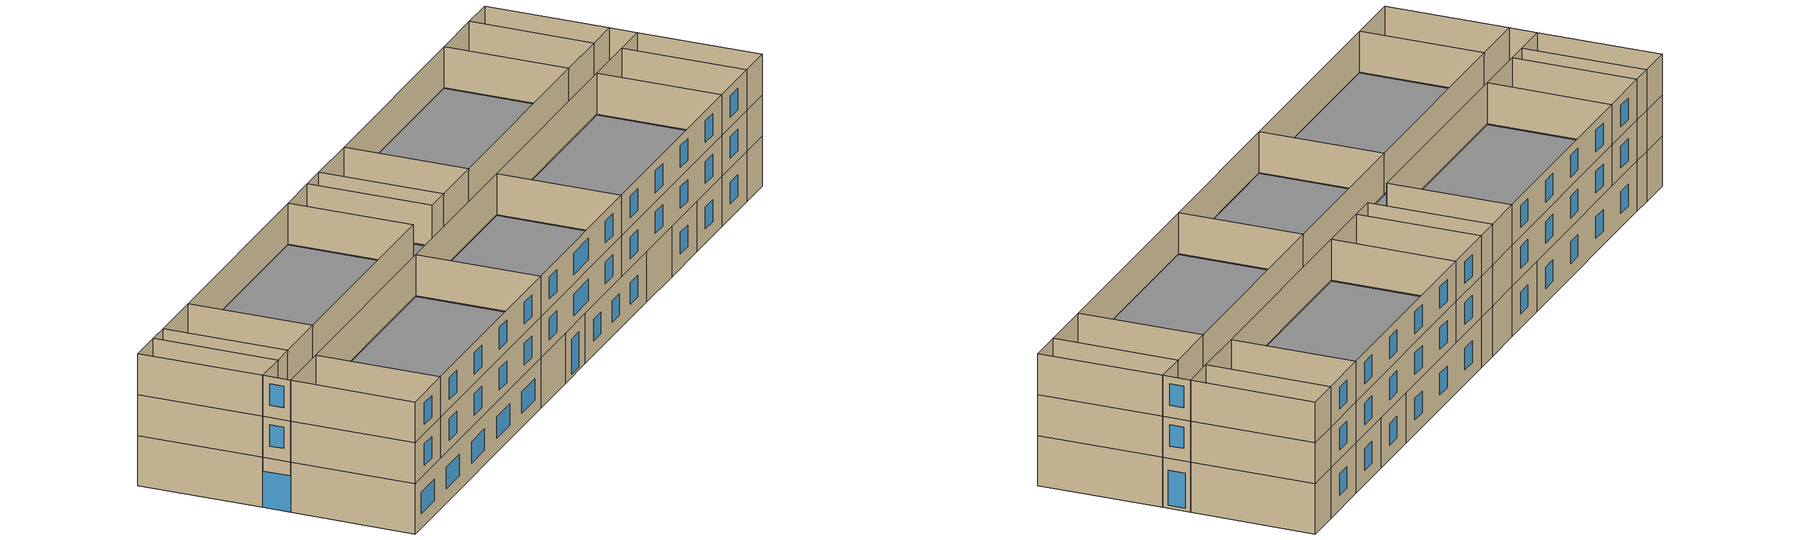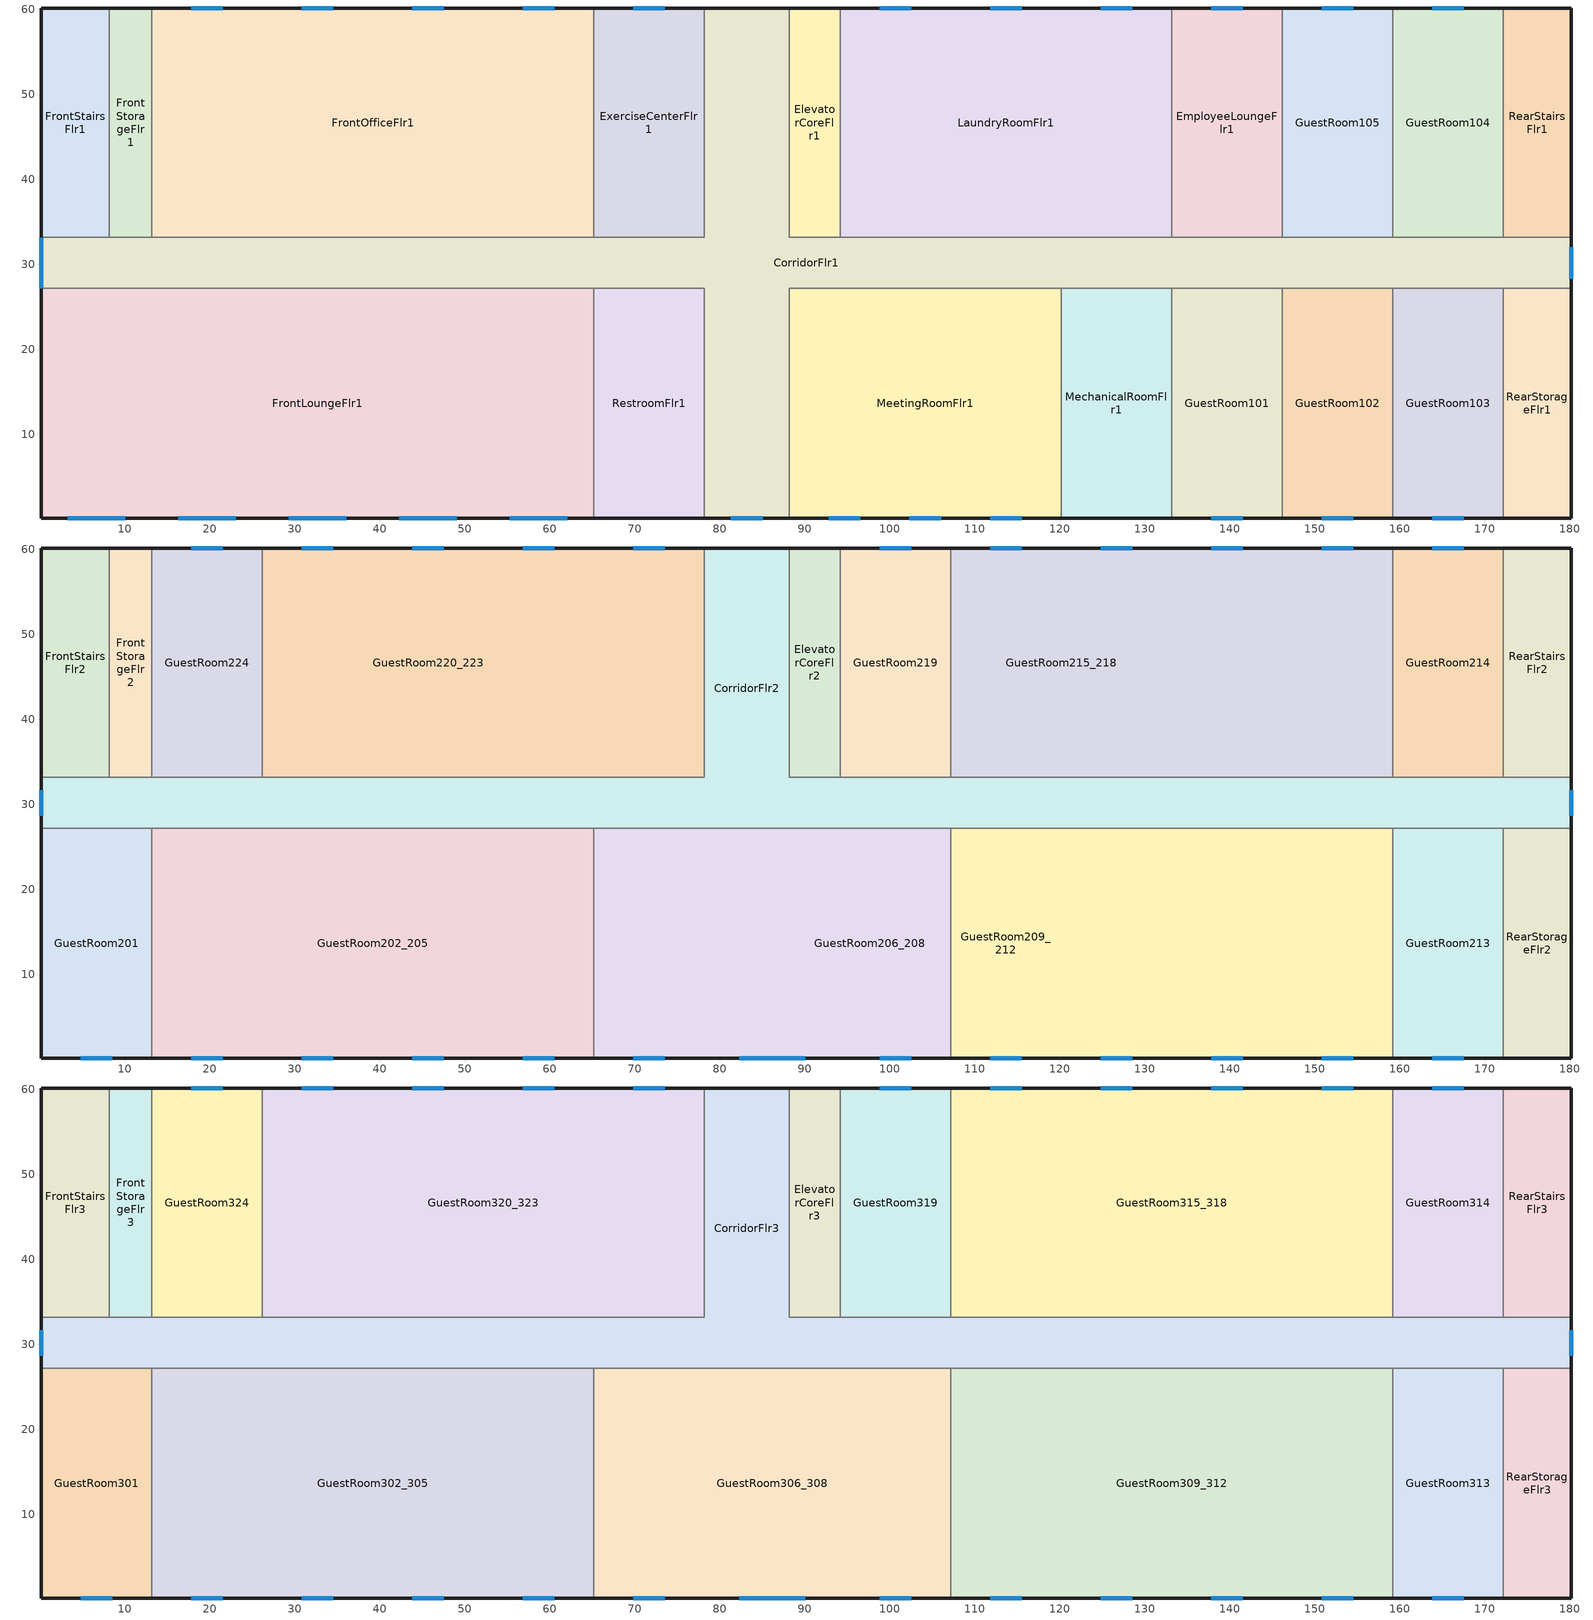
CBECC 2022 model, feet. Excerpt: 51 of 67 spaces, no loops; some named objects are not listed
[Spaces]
CorridorFlr1
 floor outside (Base_CZ12-NonresOtherFloorU071): 88.16,60.16 88.16,33.16 180.16,33.16 180.16,27.16 88.16,27.16 88.16,0.16 78.16,0.16 78.16,27.16 0.16,27.16 0.16,33.16 78.16,33.16 78.16,60.16 z0
 wall outside (Base_CZ12-NonresMetalFrameWallU055): 88.16,60.16 78.16,60.16 / 0.16,33.16 0.16,27.16 / 78.16,0.16 88.16,0.16 / 180.16,27.16 180.16,33.16 z0:11
 wall to RearStairsFlr1 (NACM_Interior Wall): 180.16,33.16 172.16,33.16 z0:11
 wall to ExerciseCenterFlr1 (NACM_Interior Wall): 78.16,60.16 78.16,33.16 65.16,33.16 z0:11
 wall to FrontOfficeFlr1 (NACM_Interior Wall): 65.16,33.16 13.16,33.16 z0:11
 wall to FrontStorageFlr1 (NACM_Interior Wall): 13.16,33.16 8.16,33.16 z0:11
 wall to FrontStairsFlr1 (NACM_Interior Wall): 8.16,33.16 0.16,33.16 z0:11
 wall to FrontLoungeFlr1 (NACM_Interior Wall): 0.16,27.16 65.16,27.16 z0:11
 wall to RestroomFlr1 (NACM_Interior Wall): 65.16,27.16 78.16,27.16 78.16,0.16 z0:11
 wall to MeetingRoomFlr1 (NACM_Interior Wall): 88.16,0.16 88.16,27.16 120.16,27.16 z0:11
 wall to MechanicalRoomFlr1 (NACM_Interior Wall): 120.16,27.16 133.16,27.16 z0:11
 wall to GuestRoom101 (NACM_Interior Wall): 133.16,27.16 146.16,27.16 z0:11
 wall to GuestRoom102 (NACM_Interior Wall): 146.16,27.16 159.16,27.16 z0:11
 wall to GuestRoom103 (NACM_Interior Wall): 159.16,27.16 172.16,27.16 z0:11
 wall to RearStorageFlr1 (NACM_Interior Wall): 172.16,27.16 180.16,27.16 z0:11
 wall to GuestRoom104 (NACM_Interior Wall): 172.16,33.16 159.16,33.16 z0:11
 wall to GuestRoom105 (NACM_Interior Wall): 159.16,33.16 146.16,33.16 z0:11
 wall to EmployeeLoungeFlr1 (NACM_Interior Wall): 146.16,33.16 133.16,33.16 z0:11
 wall to LaundryRoomFlr1 (NACM_Interior Wall): 133.16,33.16 94.16,33.16 z0:11
 wall to ElevatorCoreFlr1 (NACM_Interior Wall): 94.16,33.16 88.16,33.16 88.16,60.16 z0:11
 window (Base_AllCZ_FixedWinU34_NRes): 0.16,33.16 0.16,27.17 z0.01:7.99; 81.29,0.16 85.03,0.16 / 180.16,28.29 180.16,32.03 z0.63:8.37
RearStairsFlr1
 floor outside (Base_CZ12-NonresOtherFloorU071): 180.16,60.16 180.16,33.16 172.16,33.16 172.16,60.16 z0
 wall outside (Base_CZ12-NonresMetalFrameWallU055): 180.16,33.16 180.16,60.16 172.16,60.16 z0:11
 wall to GuestRoom104 (NACM_Interior Wall): 172.16,60.16 172.16,33.16 z0:11
ExerciseCenterFlr1
 floor outside (Base_CZ12-NonresOtherFloorU071): 78.16,60.16 78.16,33.16 65.16,33.16 65.16,60.16 z0
 wall outside (Base_CZ12-NonresMetalFrameWallU055): 78.16,60.16 65.16,60.16 z0:11
 wall to FrontOfficeFlr1 (NACM_Interior Wall): 65.16,60.16 65.16,33.16 z0:11
 window (Base_AllCZ_FixedWinU34_NRes): 73.53,60.16 69.79,60.16 z3.13:7.87
FrontOfficeFlr1
 floor outside (Base_CZ12-NonresOtherFloorU071): 65.16,60.16 65.16,33.16 13.16,33.16 13.16,60.16 z0
 wall outside (Base_CZ12-NonresMetalFrameWallU055): 65.16,60.16 13.16,60.16 z0:11
 wall to FrontStorageFlr1 (NACM_Interior Wall): 13.16,60.16 13.16,33.16 z0:11
 window (Base_AllCZ_FixedWinU34_NRes): 60.53,60.16 56.79,60.16 / 47.53,60.16 43.79,60.16 / 34.53,60.16 30.79,60.16 / 21.53,60.16 17.79,60.16 z3.13:7.87
FrontStorageFlr1
 floor outside (Base_CZ12-NonresOtherFloorU071): 13.16,60.16 13.16,33.16 8.16,33.16 8.16,60.16 z0
 wall outside (Base_CZ12-NonresMetalFrameWallU055): 13.16,60.16 8.16,60.16 z0:11
 wall to FrontStairsFlr1 (NACM_Interior Wall): 8.16,60.16 8.16,33.16 z0:11
FrontStairsFlr1
 floor outside (Base_CZ12-NonresOtherFloorU071): 8.16,60.16 8.16,33.16 0.16,33.16 0.16,60.16 z0
 wall outside (Base_CZ12-NonresMetalFrameWallU055): 8.16,60.16 0.16,60.16 0.16,33.16 z0:11
FrontLoungeFlr1
 floor outside (Base_CZ12-NonresOtherFloorU071): 65.16,27.16 65.16,0.16 0.16,0.16 0.16,27.16 z0
 wall outside (Base_CZ12-NonresMetalFrameWallU055): 0.16,27.16 0.16,0.16 65.16,0.16 z0:11
 wall to RestroomFlr1 (NACM_Interior Wall): 65.16,0.16 65.16,27.16 z0:11
 window (Base_AllCZ_FixedWinU34_NRes): 3.29,0.16 10.03,0.16 / 16.29,0.16 23.03,0.16 / 29.29,0.16 36.03,0.16 / 42.29,0.16 49.03,0.16 / 55.29,0.16 62.03,0.16 z3.13:7.87
RestroomFlr1
 floor outside (Base_CZ12-NonresOtherFloorU071): 78.16,27.16 78.16,0.16 65.16,0.16 65.16,27.16 z0
 wall outside (Base_CZ12-NonresMetalFrameWallU055): 65.16,0.16 78.16,0.16 z0:11
MeetingRoomFlr1
 floor outside (Base_CZ12-NonresOtherFloorU071): 120.16,27.16 120.16,0.16 88.16,0.16 88.16,27.16 z0
 wall outside (Base_CZ12-NonresMetalFrameWallU055): 88.16,0.16 120.16,0.16 z0:11
 wall to MechanicalRoomFlr1 (NACM_Interior Wall): 120.16,0.16 120.16,27.16 z0:11
 window (Base_AllCZ_FixedWinU34_NRes): 92.79,0.16 96.53,0.16 / 111.79,0.16 115.53,0.16 / 102.29,0.16 106.03,0.16 z3.13:7.87
MechanicalRoomFlr1
 floor outside (Base_CZ12-NonresOtherFloorU071): 133.16,27.16 133.16,0.16 120.16,0.16 120.16,27.16 z0
 wall outside (Base_CZ12-NonresMetalFrameWallU055): 120.16,0.16 133.16,0.16 z0:11
 wall to GuestRoom101 (NACM_Interior Wall): 133.16,0.16 133.16,27.16 z0:11
GuestRoom101
 floor outside (Base_CZ12-ResOtherFloorU039): 146.16,27.16 146.16,0.16 133.16,0.16 133.16,27.16 z0
 wall outside (Base_CZ12-ResMetalFrameWallU069): 133.16,0.16 146.16,0.16 z0:11
 wall to GuestRoom102 (NACM_Interior Wall): 146.16,0.16 146.16,27.16 z0:11
 window (Base_AllCZ_FixedWinU36_Res): 137.79,0.16 141.53,0.16 z3.13:7.87
GuestRoom102
 floor outside (Base_CZ12-ResOtherFloorU039): 159.16,27.16 159.16,0.16 146.16,0.16 146.16,27.16 z0
 wall outside (Base_CZ12-ResMetalFrameWallU069): 146.16,0.16 159.16,0.16 z0:11
 wall to GuestRoom103 (NACM_Interior Wall): 159.16,0.16 159.16,27.16 z0:11
 window (Base_AllCZ_FixedWinU36_Res): 150.79,0.16 154.53,0.16 z3.13:7.87
GuestRoom103
 floor outside (Base_CZ12-ResOtherFloorU039): 172.16,27.16 172.16,0.16 159.16,0.16 159.16,27.16 z0
 wall outside (Base_CZ12-ResMetalFrameWallU069): 159.16,0.16 172.16,0.16 z0:11
 wall to RearStorageFlr1 (NACM_Interior Wall): 172.16,0.16 172.16,27.16 z0:11
 window (Base_AllCZ_FixedWinU36_Res): 163.79,0.16 167.53,0.16 z3.13:7.87
RearStorageFlr1
 floor outside (Base_CZ12-NonresOtherFloorU071): 180.16,27.16 180.16,0.16 172.16,0.16 172.16,27.16 z0
 wall outside (Base_CZ12-NonresMetalFrameWallU055): 172.16,0.16 180.16,0.16 180.16,27.16 z0:11
GuestRoom104
 floor outside (Base_CZ12-ResOtherFloorU039): 172.16,60.16 172.16,33.16 159.16,33.16 159.16,60.16 z0
 wall outside (Base_CZ12-ResMetalFrameWallU069): 172.16,60.16 159.16,60.16 z0:11
 wall to GuestRoom105 (NACM_Interior Wall): 159.16,60.16 159.16,33.16 z0:11
 window (Base_AllCZ_FixedWinU36_Res): 167.53,60.16 163.79,60.16 z3.13:7.87
GuestRoom105
 floor outside (Base_CZ12-ResOtherFloorU039): 159.16,60.16 159.16,33.16 146.16,33.16 146.16,60.16 z0
 wall outside (Base_CZ12-ResMetalFrameWallU069): 159.16,60.16 146.16,60.16 z0:11
 wall to EmployeeLoungeFlr1 (NACM_Interior Wall): 146.16,60.16 146.16,33.16 z0:11
 window (Base_AllCZ_FixedWinU36_Res): 154.53,60.16 150.79,60.16 z3.13:7.87
EmployeeLoungeFlr1
 floor outside (Base_CZ12-NonresOtherFloorU071): 146.16,60.16 146.16,33.16 133.16,33.16 133.16,60.16 z0
 wall outside (Base_CZ12-NonresMetalFrameWallU055): 146.16,60.16 133.16,60.16 z0:11
 wall to LaundryRoomFlr1 (NACM_Interior Wall): 133.16,60.16 133.16,33.16 z0:11
 window (Base_AllCZ_FixedWinU34_NRes): 141.53,60.16 137.79,60.16 z3.13:7.87
LaundryRoomFlr1
 floor outside (Base_CZ12-NonresOtherFloorU071): 133.16,60.16 133.16,33.16 94.16,33.16 94.16,60.16 z0
 wall outside (Base_CZ12-NonresMetalFrameWallU055): 133.16,60.16 94.16,60.16 z0:11
 wall to ElevatorCoreFlr1 (NACM_Interior Wall): 94.16,60.16 94.16,33.16 z0:11
 window (Base_AllCZ_FixedWinU34_NRes): 128.53,60.16 124.79,60.16 / 115.53,60.16 111.79,60.16 / 102.53,60.16 98.79,60.16 z3.13:7.87
ElevatorCoreFlr1
 floor outside (Base_CZ12-NonresOtherFloorU071): 94.16,60.16 94.16,33.16 88.16,33.16 88.16,60.16 z0
 wall outside (Base_CZ12-NonresMetalFrameWallU055): 94.16,60.16 88.16,60.16 z0:11
CorridorFlr2
 floor to CorridorFlr1 (NACM_Interior Floor): 88.16,60.16 88.16,33.16 180.16,33.16 180.16,27.16 0.16,27.16 0.16,33.16 78.16,33.16 78.16,60.16 z11
 wall outside (Base_CZ12-NonresMetalFrameWallU055): 0.16,33.16 0.16,27.16 / 180.16,27.16 180.16,33.16 / 88.16,60.16 78.16,60.16 z11:20
 wall to RearStairsFlr2 (NACM_Interior Wall): 180.16,33.16 172.16,33.16 z11:20
 wall to GuestRoom220_223 (NACM_Interior Wall): 78.16,60.16 78.16,33.16 26.16,33.16 z11:20
 wall to GuestRoom224 (NACM_Interior Wall): 26.16,33.16 13.16,33.16 z11:20
 wall to FrontStorageFlr2 (NACM_Interior Wall): 13.16,33.16 8.16,33.16 z11:20
 wall to FrontStairsFlr2 (NACM_Interior Wall): 8.16,33.16 0.16,33.16 z11:20
 wall to GuestRoom201 (NACM_Interior Wall): 0.16,27.16 13.16,27.16 z11:20
 wall to GuestRoom202_205 (NACM_Interior Wall): 13.16,27.16 65.16,27.16 z11:20
 wall to GuestRoom206_208 (NACM_Interior Wall): 65.16,27.16 107.16,27.16 z11:20
 wall to GuestRoom209_212 (NACM_Interior Wall): 107.16,27.16 159.16,27.16 z11:20
 wall to GuestRoom213 (NACM_Interior Wall): 159.16,27.16 172.16,27.16 z11:20
 wall to RearStorageFlr2 (NACM_Interior Wall): 172.16,27.16 180.16,27.16 z11:20
 wall to GuestRoom214 (NACM_Interior Wall): 172.16,33.16 159.16,33.16 z11:20
 wall to GuestRoom215_218 (NACM_Interior Wall): 159.16,33.16 107.16,33.16 z11:20
 wall to GuestRoom219 (NACM_Interior Wall): 107.16,33.16 94.16,33.16 z11:20
 wall to ElevatorCoreFlr2 (NACM_Interior Wall): 94.16,33.16 88.16,33.16 88.16,60.16 z11:20
 window (Base_AllCZ_FixedWinU34_NRes): 0.16,31.68 0.16,28.65 / 180.16,28.65 180.16,31.68 z13.76:18.41
RearStairsFlr2
 floor to RearStairsFlr1 (NACM_Interior Floor): 180.16,60.16 180.16,33.16 172.16,33.16 172.16,60.16 z11
 wall outside (Base_CZ12-NonresMetalFrameWallU055): 180.16,33.16 180.16,60.16 172.16,60.16 z11:20
 wall to GuestRoom214 (NACM_Interior Wall): 172.16,60.16 172.16,33.16 z11:20
GuestRoom220_223
 floor to ExerciseCenterFlr1 (NACM_Interior Floor): 78.16,60.16 78.16,33.16 65.16,33.16 65.16,60.16 z11
 floor to FrontOfficeFlr1 (NACM_Interior Floor): 65.16,60.16 65.16,33.16 26.16,33.16 26.16,60.16 z11
 wall outside (Base_CZ12-ResMetalFrameWallU069): 78.16,60.16 26.16,60.16 z11:20
 wall to GuestRoom224 (NACM_Interior Wall): 26.16,60.16 26.16,33.16 z11:20
 window (Base_AllCZ_FixedWinU36_Res): 73.53,60.16 69.79,60.16 / 60.53,60.16 56.79,60.16 / 47.53,60.16 43.79,60.16 / 34.53,60.16 30.79,60.16 z13.13:17.87
GuestRoom224
 floor to FrontOfficeFlr1 (NACM_Interior Floor): 26.16,60.16 26.16,33.16 13.16,33.16 13.16,60.16 z11
 wall outside (Base_CZ12-ResMetalFrameWallU069): 26.16,60.16 13.16,60.16 z11:20
 wall to FrontStorageFlr2 (NACM_Interior Wall): 13.16,60.16 13.16,33.16 z11:20
 window (Base_AllCZ_FixedWinU36_Res): 21.53,60.16 17.79,60.16 z13.13:17.87
FrontStorageFlr2
 floor to FrontStorageFlr1 (NACM_Interior Floor): 13.16,60.16 13.16,33.16 8.16,33.16 8.16,60.16 z11
 wall outside (Base_CZ12-NonresMetalFrameWallU055): 13.16,60.16 8.16,60.16 z11:20
 wall to FrontStairsFlr2 (NACM_Interior Wall): 8.16,60.16 8.16,33.16 z11:20
FrontStairsFlr2
 floor to FrontStairsFlr1 (NACM_Interior Floor): 8.16,60.16 8.16,33.16 0.16,33.16 0.16,60.16 z11
 wall outside (Base_CZ12-NonresMetalFrameWallU055): 8.16,60.16 0.16,60.16 0.16,33.16 z11:20
GuestRoom201
 floor to FrontLoungeFlr1 (NACM_Interior Floor): 13.16,27.16 13.16,0.16 0.16,0.16 0.16,27.16 z11
 wall outside (Base_CZ12-ResMetalFrameWallU069): 0.16,27.16 0.16,0.16 13.16,0.16 z11:20
 wall to GuestRoom202_205 (NACM_Interior Wall): 13.16,0.16 13.16,27.16 z11:20
 window (Base_AllCZ_FixedWinU36_Res): 4.79,0.16 8.53,0.16 z13.13:17.87
GuestRoom202_205
 floor to FrontLoungeFlr1 (NACM_Interior Floor): 65.16,27.16 65.16,0.16 13.16,0.16 13.16,27.16 z11
 wall outside (Base_CZ12-ResMetalFrameWallU069): 13.16,0.16 65.16,0.16 z11:20
 wall to GuestRoom206_208 (NACM_Interior Wall): 65.16,0.16 65.16,27.16 z11:20
 window (Base_AllCZ_FixedWinU36_Res): 17.79,0.16 21.53,0.16 / 30.79,0.16 34.53,0.16 / 43.79,0.16 47.53,0.16 / 56.79,0.16 60.53,0.16 z13.13:17.87
GuestRoom206_208
 floor to CorridorFlr1 (NACM_Interior Floor): 88.16,27.16 88.16,0.16 78.16,0.16 78.16,27.16 z11
 floor to RestroomFlr1 (NACM_Interior Floor): 78.16,27.16 78.16,0.16 65.16,0.16 65.16,27.16 z11
 floor to MeetingRoomFlr1 (NACM_Interior Floor): 107.16,27.16 107.16,0.16 88.16,0.16 88.16,27.16 z11
 wall outside (Base_CZ12-ResMetalFrameWallU069): 65.16,0.16 107.16,0.16 z11:20
 wall to GuestRoom209_212 (NACM_Interior Wall): 107.16,0.16 107.16,27.16 z11:20
 window (Base_AllCZ_FixedWinU36_Res): 69.79,0.16 73.53,0.16 / 82.29,0.16 90.03,0.16 / 98.79,0.16 102.53,0.16 z13.13:17.87
GuestRoom209_212
 floor to MeetingRoomFlr1 (NACM_Interior Floor): 120.16,27.16 120.16,0.16 107.16,0.16 107.16,27.16 z11
 floor to MechanicalRoomFlr1 (NACM_Interior Floor): 133.16,27.16 133.16,0.16 120.16,0.16 120.16,27.16 z11
 floor to GuestRoom101 (NACM_Interior Floor): 146.16,27.16 146.16,0.16 133.16,0.16 133.16,27.16 z11
 floor to GuestRoom102 (NACM_Interior Floor): 159.16,27.16 159.16,0.16 146.16,0.16 146.16,27.16 z11
 wall outside (Base_CZ12-ResMetalFrameWallU069): 107.16,0.16 159.16,0.16 z11:20
 wall to GuestRoom213 (NACM_Interior Wall): 159.16,0.16 159.16,27.16 z11:20
 window (Base_AllCZ_FixedWinU36_Res): 111.79,0.16 115.53,0.16 / 124.79,0.16 128.53,0.16 / 137.79,0.16 141.53,0.16 / 150.79,0.16 154.53,0.16 z13.13:17.87
GuestRoom213
 floor to GuestRoom103 (NACM_Interior Floor): 172.16,27.16 172.16,0.16 159.16,0.16 159.16,27.16 z11
 wall outside (Base_CZ12-ResMetalFrameWallU069): 159.16,0.16 172.16,0.16 z11:20
 wall to RearStorageFlr2 (NACM_Interior Wall): 172.16,0.16 172.16,27.16 z11:20
 window (Base_AllCZ_FixedWinU36_Res): 163.79,0.16 167.53,0.16 z13.13:17.87
RearStorageFlr2
 floor to RearStorageFlr1 (NACM_Interior Floor): 180.16,27.16 180.16,0.16 172.16,0.16 172.16,27.16 z11
 wall outside (Base_CZ12-NonresMetalFrameWallU055): 172.16,0.16 180.16,0.16 180.16,27.16 z11:20
GuestRoom214
 floor to GuestRoom104 (NACM_Interior Floor): 172.16,60.16 172.16,33.16 159.16,33.16 159.16,60.16 z11
 wall outside (Base_CZ12-ResMetalFrameWallU069): 172.16,60.16 159.16,60.16 z11:20
 wall to GuestRoom215_218 (NACM_Interior Wall): 159.16,60.16 159.16,33.16 z11:20
 window (Base_AllCZ_FixedWinU36_Res): 167.53,60.16 163.79,60.16 z13.13:17.87
GuestRoom215_218
 floor to GuestRoom105 (NACM_Interior Floor): 159.16,60.16 159.16,33.16 146.16,33.16 146.16,60.16 z11
 floor to EmployeeLoungeFlr1 (NACM_Interior Floor): 146.16,60.16 146.16,33.16 133.16,33.16 133.16,60.16 z11
 floor to LaundryRoomFlr1 (NACM_Interior Floor): 133.16,60.16 133.16,33.16 107.16,33.16 107.16,60.16 z11
 wall outside (Base_CZ12-ResMetalFrameWallU069): 159.16,60.16 107.16,60.16 z11:20
 wall to GuestRoom219 (NACM_Interior Wall): 107.16,60.16 107.16,33.16 z11:20
 window (Base_AllCZ_FixedWinU36_Res): 154.53,60.16 150.79,60.16 / 141.53,60.16 137.79,60.16 / 128.53,60.16 124.79,60.16 / 115.53,60.16 111.79,60.16 z13.13:17.87
GuestRoom219
 floor to LaundryRoomFlr1 (NACM_Interior Floor): 107.16,60.16 107.16,33.16 94.16,33.16 94.16,60.16 z11
 wall outside (Base_CZ12-ResMetalFrameWallU069): 107.16,60.16 94.16,60.16 z11:20
 wall to ElevatorCoreFlr2 (NACM_Interior Wall): 94.16,60.16 94.16,33.16 z11:20
 window (Base_AllCZ_FixedWinU36_Res): 102.53,60.16 98.79,60.16 z13.13:17.87
ElevatorCoreFlr2
 floor to ElevatorCoreFlr1 (NACM_Dropped Ceiling): 94.16,60.16 94.16,33.16 88.16,33.16 88.16,60.16 z11
 wall outside (Base_CZ12-NonresMetalFrameWallU055): 94.16,60.16 88.16,60.16 z11:20
CorridorFlr3
 floor to CorridorFlr2 (NACM_Interior Floor): 88.16,60.16 88.16,33.16 180.16,33.16 180.16,27.16 0.16,27.16 0.16,33.16 78.16,33.16 78.16,60.16 z20
 wall outside (Base_CZ12-NonresMetalFrameWallU055): 0.16,33.16 0.16,27.16 / 180.16,27.16 180.16,33.16 / 88.16,60.16 78.16,60.16 z20:29
 wall to RearStairsFlr3 (NACM_Interior Wall): 180.16,33.16 172.16,33.16 z20:29
 wall to GuestRoom320_323 (NACM_Interior Wall): 78.16,60.16 78.16,33.16 26.16,33.16 z20:29
 wall to GuestRoom324 (NACM_Interior Wall): 26.16,33.16 13.16,33.16 z20:29
 wall to FrontStorageFlr3 (NACM_Interior Wall): 13.16,33.16 8.16,33.16 z20:29
 wall to FrontStairsFlr3 (NACM_Interior Wall): 8.16,33.16 0.16,33.16 z20:29
 wall to GuestRoom301 (NACM_Interior Wall): 0.16,27.16 13.16,27.16 z20:29
 wall to GuestRoom302_305 (NACM_Interior Wall): 13.16,27.16 65.16,27.16 z20:29
 wall to GuestRoom306_308 (NACM_Interior Wall): 65.16,27.16 107.16,27.16 z20:29
 wall to GuestRoom309_312 (NACM_Interior Wall): 107.16,27.16 159.16,27.16 z20:29
 wall to GuestRoom313 (NACM_Interior Wall): 159.16,27.16 172.16,27.16 z20:29
 wall to RearStorageFlr3 (NACM_Interior Wall): 172.16,27.16 180.16,27.16 z20:29
 wall to GuestRoom314 (NACM_Interior Wall): 172.16,33.16 159.16,33.16 z20:29
 wall to GuestRoom315_318 (NACM_Interior Wall): 159.16,33.16 107.16,33.16 z20:29
 wall to GuestRoom319 (NACM_Interior Wall): 107.16,33.16 94.16,33.16 z20:29
 wall to ElevatorCoreFlr3 (NACM_Interior Wall): 94.16,33.16 88.16,33.16 88.16,60.16 z20:29
 window (Base_AllCZ_FixedWinU34_NRes): 0.16,31.68 0.16,28.65 / 180.16,28.65 180.16,31.68 z22.76:27.41
RearStairsFlr3
 floor to RearStairsFlr2 (NACM_Interior Floor): 180.16,60.16 180.16,33.16 172.16,33.16 172.16,60.16 z20
 wall outside (Base_CZ12-NonresMetalFrameWallU055): 180.16,33.16 180.16,60.16 172.16,60.16 z20:29
 wall to GuestRoom314 (NACM_Interior Wall): 172.16,60.16 172.16,33.16 z20:29
GuestRoom320_323
 floor to GuestRoom220_223 (NACM_Interior Floor): 78.16,60.16 78.16,33.16 26.16,33.16 26.16,60.16 z20
 wall outside (Base_CZ12-ResMetalFrameWallU069): 78.16,60.16 26.16,60.16 z20:29
 wall to GuestRoom324 (NACM_Interior Wall): 26.16,60.16 26.16,33.16 z20:29
 window (Base_AllCZ_FixedWinU36_Res): 73.53,60.16 69.79,60.16 / 60.53,60.16 56.79,60.16 / 47.53,60.16 43.79,60.16 / 34.53,60.16 30.79,60.16 z22.13:26.87
GuestRoom324
 floor to GuestRoom224 (NACM_Interior Floor): 26.16,60.16 26.16,33.16 13.16,33.16 13.16,60.16 z20
 wall outside (Base_CZ12-ResMetalFrameWallU069): 26.16,60.16 13.16,60.16 z20:29
 wall to FrontStorageFlr3 (NACM_Interior Wall): 13.16,60.16 13.16,33.16 z20:29
 window (Base_AllCZ_FixedWinU36_Res): 21.53,60.16 17.79,60.16 z22.13:26.87
FrontStorageFlr3
 floor to FrontStorageFlr2 (NACM_Interior Floor): 13.16,60.16 13.16,33.16 8.16,33.16 8.16,60.16 z20
 wall outside (Base_CZ12-NonresMetalFrameWallU055): 13.16,60.16 8.16,60.16 z20:29
 wall to FrontStairsFlr3 (NACM_Interior Wall): 8.16,60.16 8.16,33.16 z20:29
FrontStairsFlr3
 floor to FrontStairsFlr2 (NACM_Interior Floor): 8.16,60.16 8.16,33.16 0.16,33.16 0.16,60.16 z20
 wall outside (Base_CZ12-NonresMetalFrameWallU055): 8.16,60.16 0.16,60.16 0.16,33.16 z20:29
GuestRoom301
 floor to GuestRoom201 (NACM_Interior Floor): 13.16,27.16 13.16,0.16 0.16,0.16 0.16,27.16 z20
 wall outside (Base_CZ12-ResMetalFrameWallU069): 0.16,27.16 0.16,0.16 13.16,0.16 z20:29
 wall to GuestRoom302_305 (NACM_Interior Wall): 13.16,0.16 13.16,27.16 z20:29
 window (Base_AllCZ_FixedWinU36_Res): 4.79,0.16 8.53,0.16 z22.13:26.87
GuestRoom302_305
 floor to GuestRoom202_205 (NACM_Interior Floor): 65.16,27.16 65.16,0.16 13.16,0.16 13.16,27.16 z20
 wall outside (Base_CZ12-ResMetalFrameWallU069): 13.16,0.16 65.16,0.16 z20:29
 wall to GuestRoom306_308 (NACM_Interior Wall): 65.16,0.16 65.16,27.16 z20:29
 window (Base_AllCZ_FixedWinU36_Res): 17.79,0.16 21.53,0.16 / 30.79,0.16 34.53,0.16 / 43.79,0.16 47.53,0.16 / 56.79,0.16 60.53,0.16 z22.13:26.87
GuestRoom306_308
 floor to GuestRoom206_208 (NACM_Interior Floor): 107.16,27.16 107.16,0.16 65.16,0.16 65.16,27.16 z20
 wall outside (Base_CZ12-ResMetalFrameWallU069): 65.16,0.16 107.16,0.16 z20:29
 wall to GuestRoom309_312 (NACM_Interior Wall): 107.16,0.16 107.16,27.16 z20:29
 window (Base_AllCZ_FixedWinU36_Res): 69.79,0.16 73.53,0.16 / 82.29,0.16 90.03,0.16 / 98.79,0.16 102.53,0.16 z22.13:26.87
GuestRoom309_312
 floor to GuestRoom209_212 (NACM_Interior Floor): 159.16,27.16 159.16,0.16 107.16,0.16 107.16,27.16 z20
 wall outside (Base_CZ12-ResMetalFrameWallU069): 107.16,0.16 159.16,0.16 z20:29
 wall to GuestRoom313 (NACM_Interior Wall): 159.16,0.16 159.16,27.16 z20:29
 window (Base_AllCZ_FixedWinU36_Res): 111.79,0.16 115.53,0.16 / 124.79,0.16 128.53,0.16 / 137.79,0.16 141.53,0.16 / 150.79,0.16 154.53,0.16 z22.13:26.87
GuestRoom313
 floor to GuestRoom213 (NACM_Interior Floor): 172.16,27.16 172.16,0.16 159.16,0.16 159.16,27.16 z20
 wall outside (Base_CZ12-ResMetalFrameWallU069): 159.16,0.16 172.16,0.16 z20:29
 wall to RearStorageFlr3 (NACM_Interior Wall): 172.16,0.16 172.16,27.16 z20:29
 window (Base_AllCZ_FixedWinU36_Res): 163.79,0.16 167.53,0.16 z22.13:26.87
RearStorageFlr3
 floor to RearStorageFlr2 (NACM_Interior Floor): 180.16,27.16 180.16,0.16 172.16,0.16 172.16,27.16 z20
 wall outside (Base_CZ12-NonresMetalFrameWallU055): 172.16,0.16 180.16,0.16 180.16,27.16 z20:29
GuestRoom314
 floor to GuestRoom214 (NACM_Interior Floor): 172.16,60.16 172.16,33.16 159.16,33.16 159.16,60.16 z20
 wall outside (Base_CZ12-ResMetalFrameWallU069): 172.16,60.16 159.16,60.16 z20:29
 wall to GuestRoom315_318 (NACM_Interior Wall): 159.16,60.16 159.16,33.16 z20:29
 window (Base_AllCZ_FixedWinU36_Res): 167.53,60.16 163.79,60.16 z22.13:26.87
GuestRoom315_318
 floor to GuestRoom215_218 (NACM_Interior Floor): 159.16,60.16 159.16,33.16 107.16,33.16 107.16,60.16 z20
 wall outside (Base_CZ12-ResMetalFrameWallU069): 159.16,60.16 107.16,60.16 z20:29
 wall to GuestRoom319 (NACM_Interior Wall): 107.16,60.16 107.16,33.16 z20:29
 window (Base_AllCZ_FixedWinU36_Res): 154.53,60.16 150.79,60.16 / 141.53,60.16 137.79,60.16 / 128.53,60.16 124.79,60.16 / 115.53,60.16 111.79,60.16 z22.13:26.87
GuestRoom319
 floor to GuestRoom219 (NACM_Interior Floor): 107.16,60.16 107.16,33.16 94.16,33.16 94.16,60.16 z20
 wall outside (Base_CZ12-ResMetalFrameWallU069): 107.16,60.16 94.16,60.16 z20:29
 wall to ElevatorCoreFlr3 (NACM_Interior Wall): 94.16,60.16 94.16,33.16 z20:29
 window (Base_AllCZ_FixedWinU36_Res): 102.53,60.16 98.79,60.16 z22.13:26.87
ElevatorCoreFlr3
 floor to ElevatorCoreFlr2 (NACM_Dropped Ceiling): 94.16,60.16 94.16,33.16 88.16,33.16 88.16,60.16 z20
 wall outside (Base_CZ12-NonresMetalFrameWallU055): 94.16,60.16 88.16,60.16 z20:29
[Proj]
HotSml-PRMProto-CECStd22: EffMetric=SEER2/EER2/HSPF2; CliZn=ClimateZone1; ZipCode=95519; WeatherStation=CALIFORNIA REDWOOD COAST; HVACAutoSizing=0; IsStdModel=0; CompType=NewComplete; AirBarrier=Air barrier - not verified; DebugScreen=1
[Bldg]
Hotel Small: TotStoryCnt=4; AboveGrdStoryCnt=4; HotelMotelGuestRmCnt=77
[ConsAssm]
Name | CompatibleSurfType | MatRef[1] | MatRef[2] | MatRef[3] | MatRef[4] | MatRef[5] | MatRef[6] | MatRef[7]
Base_CZ12-NonresMetalFrameWallU055 | ExteriorWall | Stucco - 7/8 in. | Compliance Insulation R14.60 | Compliance Insulation R1.41 | Compliance Insulation R0.02 | Compliance Insulation R0.02 | Air - Metal Wall Framing - 16 or 24 in. OC | Gypsum Board - 1/2 in.
Base_CZ12-ResMetalFrameWallU069 | ExteriorWall | Stucco - 7/8 in. | Compliance Insulation R10.06 | Compliance Insulation R2.00 | Compliance Insulation R0.20 | Compliance Insulation R0.10 | Air - Metal Wall Framing - 16 or 24 in. OC | Gypsum Board - 1/2 in.
NACM_Interior Wall | InteriorWall | Gypsum Board - 5/8 in. | Air - Metal Wall Framing - 16 or 24 in. OC | Gypsum Board - 5/8 in.
Base_CZ12-NonresOtherFloorU071 | ExteriorFloor | Compliance Insulation R9.83 | Plywood - 5/8 in. | Carpet - 3/4 in.
Base_CZ12-ResOtherFloorU039 | ExteriorFloor | Compliance Insulation R21.39 | Plywood - 5/8 in. | Carpet - 3/4 in.
NACM_Interior Floor | InteriorFloor | Metal Deck - 1/16 in. | Concrete - 140 lb/ft3 - 4 in. | Carpet - 3/4 in.
NACM_Dropped Ceiling | InteriorFloor | Acoustic Tile - 3/4 in.
[Mat]
Name | CodeCat | CodeItem
Stucco - 7/8 in. | Plastering Materials | Stucco - 7/8 in.
Air - Metal Wall Framing - 16 or 24 in. OC | Air | Air - Metal Wall Framing - 16 or 24 in. OC
Gypsum Board - 1/2 in. | Bldg Board and Siding | Gypsum Board - 1/2 in.
Compliance Insulation R10.06 | Insulation Board | Compliance Insulation R10.06
Gypsum Board - 5/8 in. | Bldg Board and Siding | Gypsum Board - 5/8 in.
Plywood - 5/8 in. | Bldg Board and Siding | Plywood - 5/8 in.
Carpet - 3/4 in. | Finish Materials | Carpet - 3/4 in.
Compliance Insulation R21.39 | Insulation Board | Compliance Insulation R21.39
Concrete - 140 lb/ft3 - 4 in. | Concrete | Concrete - 140 lb/ft3 - 4 in.
Metal Deck - 1/16 in. | Bldg Board and Siding | Metal Deck - 1/16 in.
Acoustic Tile - 3/4 in. | Finish Materials | Acoustic Tile - 3/4 in.
Compliance Insulation R9.83 | Insulation Board | Compliance Insulation R9.83
Compliance Insulation R2.00 | Insulation Board | Compliance Insulation R2.00
Compliance Insulation R0.20 | Insulation Board | Compliance Insulation R0.20
Compliance Insulation R0.10 | Insulation Board | Compliance Insulation R0.10
Compliance Insulation R14.60 | Insulation Board | Compliance Insulation R14.60
Compliance Insulation R1.41 | Insulation Board | Compliance Insulation R1.41
Compliance Insulation R0.02 | Insulation Board | Compliance Insulation R0.02
[FenCons] FenType=VerticalFenestration; FenProdType=FixedWindow; AssmContext=Manufactured; CertificationMthd=NFRCRated; VT=0.42
Name | SHGC | UFactor
Base_AllCZ_FixedWinU34_NRes | 0.22 | 0.34
Base_AllCZ_FixedWinU36_Res | 0.25 | 0.36
[Story]
Building Story 1; Building Story 2; Building Story 3
[Spc]
CorridorFlr1: Story=Building Story 1; ThrmlZnRef=CorridorFlr1 Thermal Zone; Vol=17820.3; SpcFuncDefaultsRef=Corridor/Stairwells/Support; OccSensorCtrl=1
ElevatorCoreFlr1: Story=Building Story 1; ThrmlZnRef=CorridorFlr1 Thermal Zone; Vol=1782; CondgType=IndirectlyConditioned; SpcFunc=Unoccupied-Exclude from Gross Floor Area
EmployeeLoungeFlr1: Story=Building Story 1; ThrmlZnRef=EmployeeLoungeFlr1 Thermal Zone; Vol=3861; SpcFuncDefaultsRef=Corridor/Stairwells/Support; OccSensorCtrl=1
ExerciseCenterFlr1: Story=Building Story 1; ThrmlZnRef=ExerciseCenterFlr1 Thermal Zone; Vol=3861; SpcFuncDefaultsRef=Corridor/Stairwells/Support; OccSensorCtrl=1
FrontLoungeFlr1: Story=Building Story 1; ThrmlZnRef=FrontLoungeFlr1 Thermal Zone; Vol=19306.4; SpcFuncDefaultsRef=Hotel Function; SecSide100PctControlled=1; SHWFluidSegRef=SHWSupplyGas
FrontOfficeFlr1: Story=Building Story 1; ThrmlZnRef=FrontOfficeFlr1 Thermal Zone; Vol=15444; SpcFuncDefaultsRef=Office; SecSide100PctControlled=1; SHWFluidSegRef=SHWSupplyElec
FrontStairsFlr1: Story=Building Story 1; ThrmlZnRef=FrontStairsFlr1 Thermal Zone; Vol=2376; SpcFuncDefaultsRef=Corridor/Stairwells/Support; OccSensorCtrl=1
FrontStorageFlr1: Story=Building Story 1; ThrmlZnRef=FrontStorageFlr1 Thermal Zone; Vol=1485; SpcFuncDefaultsRef=Corridor/Stairwells/Support; OccSensorCtrl=1
GuestRoom101: Story=Building Story 1; ThrmlZnRef=GuestRoom101 Thermal Zone; Vol=3861.28; SpcFuncDefaultsRef=Hotel Guest Room; ResDHWSysRef=GuestRm DHW Sys; GuestRmResSpcDHWFeaturesRef=GuestRoom101 gstrm
GuestRoom102: Story=Building Story 1; ThrmlZnRef=GuestRoom102 Thermal Zone; Vol=3861.28; SpcFuncDefaultsRef=Hotel Guest Room; ResDHWSysRef=GuestRm DHW Sys; GuestRmResSpcDHWFeaturesRef=GuestRoom102 gstrm
GuestRoom103: Story=Building Story 1; ThrmlZnRef=GuestRoom103 Thermal Zone; Vol=3861.28; SpcFuncDefaultsRef=Hotel Guest Room; ResDHWSysRef=GuestRm DHW Sys; GuestRmResSpcDHWFeaturesRef=GuestRoom103 gstrm
GuestRoom104: Story=Building Story 1; ThrmlZnRef=GuestRoom104 Thermal Zone; Vol=3861; SpcFuncDefaultsRef=Hotel Guest Room; ResDHWSysRef=GuestRm DHW Sys; GuestRmResSpcDHWFeaturesRef=GuestRoom104 gstrm
GuestRoom105: Story=Building Story 1; ThrmlZnRef=GuestRoom105 Thermal Zone; Vol=3861; SpcFuncDefaultsRef=Hotel Guest Room; ResDHWSysRef=GuestRm DHW Sys; GuestRmResSpcDHWFeaturesRef=GuestRoom105 gstrm
LaundryRoomFlr1: Story=Building Story 1; ThrmlZnRef=LaundryRoomFlr1 Thermal Zone; Vol=11583; SpcFuncDefaultsRef=Laundry; SecSide100PctControlled=1; SHWFluidSegRef=SHWSupplyGas
MechanicalRoomFlr1: Story=Building Story 1; ThrmlZnRef=MechanicalRoomFlr1 Thermal Zone; Vol=3861.28; SpcFunc=Electrical, Mechanical, Telephone Rooms; SHWFluidSegRef=SHWSupplyElec; IntLPDReg=0
MeetingRoomFlr1: Story=Building Story 1; ThrmlZnRef=MeetingRoomFlr1 Thermal Zone; Vol=9504.69; SpcFuncDefaultsRef=Hotel Function; SecSide100PctControlled=1; SHWFluidSegRef=SHWSupplyGas
RearStairsFlr1: Story=Building Story 1; ThrmlZnRef=RearStairsFlr1 Thermal Zone; Vol=2376.58; SpcFuncDefaultsRef=Corridor/Stairwells/Support; OccSensorCtrl=1
RearStorageFlr1: Story=Building Story 1; ThrmlZnRef=RearStorageFlr1 Thermal Zone; Vol=2376.76; SpcFuncDefaultsRef=Corridor/Stairwells/Support; OccSensorCtrl=1
RestroomFlr1: Story=Building Story 1; ThrmlZnRef=RestroomFlr1 Thermal Zone; Vol=3861.28; SpcFuncDefaultsRef=Corridor/Stairwells/Support; OccSensorCtrl=1
CorridorFlr2: Story=Building Story 2; ThrmlZnRef=CorridorFlr2 Thermal Zone; Vol=12150.1; SpcFuncDefaultsRef=Corridor/Stairwells/Support; OccSensorCtrl=1; IsResCommon=1
ElevatorCoreFlr2: Story=Building Story 2; ThrmlZnRef=CorridorFlr2 Thermal Zone; Vol=1458; CondgType=IndirectlyConditioned; SpcFunc=Unoccupied-Exclude from Gross Floor Area; IsResCommon=1
FrontStairsFlr2: Story=Building Story 2; ThrmlZnRef=FrontStairsFlr2 Thermal Zone; Vol=1944; SpcFuncDefaultsRef=Corridor/Stairwells/Support; OccSensorCtrl=1; IsResCommon=1
FrontStorageFlr2: Story=Building Story 2; ThrmlZnRef=FrontStorageFlr2 Thermal Zone; Vol=1215; SpcFuncDefaultsRef=Corridor/Stairwells/Support; OccSensorCtrl=1; IsResCommon=1
GuestRoom201: Story=Building Story 2; ThrmlZnRef=GuestRoom201 Thermal Zone; Vol=3159.23; SpcFuncDefaultsRef=Hotel Guest Room; ResDHWSysRef=GuestRm DHW Sys; GuestRmResSpcDHWFeaturesRef=GuestRoom201 gstrm
GuestRoom202_205: Story=Building Story 2; ThrmlZnRef=GuestRoom202_205 Thermal Zone; Vol=12636.9; SpcFuncDefaultsRef=Hotel Guest Room; ResDHWSysRef=GuestRm DHW Sys; GuestRmResSpcDHWFeaturesRef=GuestRoom202_205 gstrm; HotelMotelGuestRmCnt=4
GuestRoom206_208: Story=Building Story 2; ThrmlZnRef=GuestRoom206_208 Thermal Zone; Vol=10206.7; SpcFuncDefaultsRef=Hotel Guest Room; ResDHWSysRef=GuestRm DHW Sys; GuestRmResSpcDHWFeaturesRef=GuestRoom206_208 gstrm; HotelMotelGuestRmCnt=3
GuestRoom209_212: Story=Building Story 2; ThrmlZnRef=GuestRoom209_212 Thermal Zone; Vol=12636.9; SpcFuncDefaultsRef=Hotel Guest Room; ResDHWSysRef=GuestRm DHW Sys; GuestRmResSpcDHWFeaturesRef=GuestRoom209_212 gstrm; HotelMotelGuestRmCnt=4
GuestRoom213: Story=Building Story 2; ThrmlZnRef=GuestRoom213 Thermal Zone; Vol=3159.23; SpcFuncDefaultsRef=Hotel Guest Room; ResDHWSysRef=GuestRm DHW Sys; GuestRmResSpcDHWFeaturesRef=GuestRoom213 gstrm
GuestRoom214: Story=Building Story 2; ThrmlZnRef=GuestRoom214 Thermal Zone; Vol=3159; SpcFuncDefaultsRef=Hotel Guest Room; ResDHWSysRef=GuestRm DHW Sys; GuestRmResSpcDHWFeaturesRef=GuestRoom214 gstrm
GuestRoom215_218: Story=Building Story 2; ThrmlZnRef=GuestRoom215_218 Thermal Zone; Vol=12636; SpcFuncDefaultsRef=Hotel Guest Room; ResDHWSysRef=GuestRm DHW Sys; GuestRmResSpcDHWFeaturesRef=GuestRoom215_218 gstrm; HotelMotelGuestRmCnt=4
GuestRoom219: Story=Building Story 2; ThrmlZnRef=GuestRoom219 Thermal Zone; Vol=3159; SpcFuncDefaultsRef=Hotel Guest Room; ResDHWSysRef=GuestRm DHW Sys; GuestRmResSpcDHWFeaturesRef=GuestRoom219 gstrm
GuestRoom220_223: Story=Building Story 2; ThrmlZnRef=GuestRoom220_223 Thermal Zone; Vol=12636; SpcFuncDefaultsRef=Hotel Guest Room; ResDHWSysRef=GuestRm DHW Sys; GuestRmResSpcDHWFeaturesRef=GuestRoom220_223 gstrm; HotelMotelGuestRmCnt=4
GuestRoom224: Story=Building Story 2; ThrmlZnRef=GuestRoom224 Thermal Zone; Vol=3159; SpcFuncDefaultsRef=Hotel Guest Room; ResDHWSysRef=GuestRm DHW Sys; GuestRmResSpcDHWFeaturesRef=GuestRoom224 gstrm
RearStairsFlr2: Story=Building Story 2; ThrmlZnRef=RearStairsFlr2 Thermal Zone; Vol=1944.48; SpcFuncDefaultsRef=Corridor/Stairwells/Support; OccSensorCtrl=1; IsResCommon=1
RearStorageFlr2: Story=Building Story 2; ThrmlZnRef=RearStorageFlr2 Thermal Zone; Vol=1944.62; SpcFuncDefaultsRef=Corridor/Stairwells/Support; OccSensorCtrl=1; IsResCommon=1
CorridorFlr3: Story=Building Story 3; ThrmlZnRef=CorridorFlr3 Thermal Zone; Vol=12150.1; SpcFuncDefaultsRef=Corridor/Stairwells/Support; OccSensorCtrl=1; IsResCommon=1
ElevatorCoreFlr3: Story=Building Story 3; ThrmlZnRef=CorridorFlr3 Thermal Zone; Vol=1458; CondgType=IndirectlyConditioned; SpcFunc=Unoccupied-Exclude from Gross Floor Area; IsResCommon=1
FrontStairsFlr3: Story=Building Story 3; ThrmlZnRef=FrontStairsFlr3 Thermal Zone; Vol=1944; SpcFuncDefaultsRef=Corridor/Stairwells/Support; OccSensorCtrl=1; IsResCommon=1
FrontStorageFlr3: Story=Building Story 3; ThrmlZnRef=FrontStorageFlr3 Thermal Zone; Vol=1215; SpcFuncDefaultsRef=Corridor/Stairwells/Support; OccSensorCtrl=1; IsResCommon=1
GuestRoom301: Story=Building Story 3; ThrmlZnRef=GuestRoom301 Thermal Zone; Vol=3159.23; SpcFuncDefaultsRef=Hotel Guest Room; ResDHWSysRef=GuestRm DHW Sys; GuestRmResSpcDHWFeaturesRef=GuestRoom301 gstrm
GuestRoom302_305: Story=Building Story 3; ThrmlZnRef=GuestRoom302_305 Thermal Zone; Vol=12636.9; SpcFuncDefaultsRef=Hotel Guest Room; ResDHWSysRef=GuestRm DHW Sys; GuestRmResSpcDHWFeaturesRef=GuestRoom302_305 gstrm; HotelMotelGuestRmCnt=4
GuestRoom306_308: Story=Building Story 3; ThrmlZnRef=GuestRoom306_308 Thermal Zone; Vol=10206.7; SpcFuncDefaultsRef=Hotel Guest Room; ResDHWSysRef=GuestRm DHW Sys; GuestRmResSpcDHWFeaturesRef=GuestRoom306_308 gstrm; HotelMotelGuestRmCnt=3
GuestRoom309_312: Story=Building Story 3; ThrmlZnRef=GuestRoom309_312 Thermal Zone; Vol=12636.9; SpcFuncDefaultsRef=Hotel Guest Room; ResDHWSysRef=GuestRm DHW Sys; GuestRmResSpcDHWFeaturesRef=GuestRoom309_312 gstrm; HotelMotelGuestRmCnt=4
GuestRoom313: Story=Building Story 3; ThrmlZnRef=GuestRoom313 Thermal Zone; Vol=3159.23; SpcFuncDefaultsRef=Hotel Guest Room; ResDHWSysRef=GuestRm DHW Sys; GuestRmResSpcDHWFeaturesRef=GuestRoom313 gstrm
GuestRoom314: Story=Building Story 3; ThrmlZnRef=GuestRoom314 Thermal Zone; Vol=3159; SpcFuncDefaultsRef=Hotel Guest Room; ResDHWSysRef=GuestRm DHW Sys; GuestRmResSpcDHWFeaturesRef=GuestRoom314 gstrm
GuestRoom315_318: Story=Building Story 3; ThrmlZnRef=GuestRoom315_318 Thermal Zone; Vol=12636; SpcFuncDefaultsRef=Hotel Guest Room; ResDHWSysRef=GuestRm DHW Sys; GuestRmResSpcDHWFeaturesRef=GuestRoom315_318 gstrm; HotelMotelGuestRmCnt=4
GuestRoom319: Story=Building Story 3; ThrmlZnRef=GuestRoom319 Thermal Zone; Vol=3159; SpcFuncDefaultsRef=Hotel Guest Room; ResDHWSysRef=GuestRm DHW Sys; GuestRmResSpcDHWFeaturesRef=GuestRoom319 gstrm
GuestRoom320_323: Story=Building Story 3; ThrmlZnRef=GuestRoom320_323 Thermal Zone; Vol=12636; SpcFuncDefaultsRef=Hotel Guest Room; ResDHWSysRef=GuestRm DHW Sys; GuestRmResSpcDHWFeaturesRef=GuestRoom320_323 gstrm; HotelMotelGuestRmCnt=4
GuestRoom324: Story=Building Story 3; ThrmlZnRef=GuestRoom324 Thermal Zone; Vol=3159; SpcFuncDefaultsRef=Hotel Guest Room; ResDHWSysRef=GuestRm DHW Sys; GuestRmResSpcDHWFeaturesRef=GuestRoom324 gstrm
RearStairsFlr3: Story=Building Story 3; ThrmlZnRef=RearStairsFlr3 Thermal Zone; Vol=1944.48; SpcFuncDefaultsRef=Corridor/Stairwells/Support; OccSensorCtrl=1; IsResCommon=1
RearStorageFlr3: Story=Building Story 3; ThrmlZnRef=RearStorageFlr3 Thermal Zone; Vol=1944.62; SpcFuncDefaultsRef=Corridor/Stairwells/Support; OccSensorCtrl=1; IsResCommon=1
[ThrmlZn] Type=Conditioned
Name | PriAirCondgSysRef[1] | VentCtrlMthd | VentSysRef | HVACZnCnt
CorridorFlr1 Thermal Zone; EmployeeLoungeFlr1 Thermal Zone; ExerciseCenterFlr1 Thermal Zone; FrontOfficeFlr1 Thermal Zone; LaundryRoomFlr1 Thermal Zone; MechanicalRoomFlr1 Thermal Zone; FrontStairsFlr1 Thermal Zone; FrontStorageFlr1 Thermal Zone; RearStairsFlr1 Thermal Zone; RearStorageFlr1 Thermal Zone; RestroomFlr1 Thermal Zone | BaseAirSys5
FrontLoungeFlr1 Thermal Zone; MeetingRoomFlr1 Thermal Zone | BaseAirSys5 | CO2Sensors
CorridorFlr2 Thermal Zone; FrontStairsFlr2 Thermal Zone; FrontStorageFlr2 Thermal Zone; RearStairsFlr2 Thermal Zone; RearStorageFlr2 Thermal Zone | BaseAirSys5-2
CorridorFlr3 Thermal Zone; FrontStairsFlr3 Thermal Zone; FrontStorageFlr3 Thermal Zone; RearStairsFlr3 Thermal Zone; RearStorageFlr3 Thermal Zone | BaseAirSys5-3
GuestRoom101 Thermal Zone | GuestRoom101_SZAC |  | GuestRoom101-Exh ZnSys
GuestRoom102 Thermal Zone | GuestRoom102_SZAC |  | GuestRoom102-Exh ZnSys
GuestRoom103 Thermal Zone | GuestRoom103_SZAC |  | GuestRoom103-Exh ZnSys
GuestRoom104 Thermal Zone | GuestRoom104_SZAC |  | GuestRoom104-Exh ZnSys
GuestRoom105 Thermal Zone | GuestRoom105_SZAC |  | GuestRoom105-Exh ZnSys
GuestRoom201 Thermal Zone | GuestRoom201_SZAC |  | GuestRoom201-Exh ZnSys
GuestRoom202_205 Thermal Zone | GuestRoom202_205_SZAC |  | GuestRoom202_205-Exh ZnSys | 4
GuestRoom206_208 Thermal Zone | GuestRoom206_208_SZAC |  | GuestRoom206_208-Exh ZnSys | 3
GuestRoom209_212 Thermal Zone | GuestRoom209_212_SZAC |  | GuestRoom209_212-Exh ZnSys | 4
GuestRoom213 Thermal Zone | GuestRoom213_SZAC |  | GuestRoom213-Exh ZnSys
GuestRoom214 Thermal Zone | GuestRoom214_SZAC |  | GuestRoom214-Exh ZnSys
GuestRoom215_218 Thermal Zone | GuestRoom215_218_SZAC |  | GuestRoom215_218-Exh ZnSys | 4
GuestRoom219 Thermal Zone | GuestRoom219_SZAC |  | GuestRoom219-Exh ZnSys
GuestRoom220_223 Thermal Zone | GuestRoom220_223_SZAC |  | GuestRoom220_223-Exh ZnSys | 4
GuestRoom224 Thermal Zone | GuestRoom224_SZAC |  | GuestRoom224-Exh ZnSys
GuestRoom301 Thermal Zone | GuestRoom301_SZAC |  | GuestRoom301-Exh ZnSys
GuestRoom302_305 Thermal Zone | GuestRoom302_305_SZAC |  | GuestRoom302_305-Exh ZnSys | 4
GuestRoom306_308 Thermal Zone | GuestRoom306_308_SZAC |  | GuestRoom306_308-Exh ZnSys | 3
GuestRoom309_312 Thermal Zone | GuestRoom309_312_SZAC |  | GuestRoom309_312-Exh ZnSys | 4
GuestRoom313 Thermal Zone | GuestRoom313_SZAC |  | GuestRoom313-Exh ZnSys
GuestRoom314 Thermal Zone | GuestRoom314_SZAC |  | GuestRoom314-Exh ZnSys
GuestRoom315_318 Thermal Zone | GuestRoom315_318_SZAC |  | GuestRoom315_318-Exh ZnSys | 4
GuestRoom319 Thermal Zone | GuestRoom319_SZAC |  | GuestRoom319-Exh ZnSys
GuestRoom320_323 Thermal Zone | GuestRoom320_323_SZAC |  | GuestRoom320_323-Exh ZnSys | 4
GuestRoom324 Thermal Zone | GuestRoom324_SZAC |  | GuestRoom324-Exh ZnSys
[SpcFuncDefaults]
Name | SpcFunc | SHWFluidSegRef
Hotel Function | Hotel Function Area
Hotel Guest Room | Hotel/Motel Guest Room
Corridor/Stairwells/Support | Corridor Area | SHWSupplyElec
Office | Office Area (>250 square feet)
Laundry | Laundry Area | SHWSupplyGas
[PVArray]
T24 PVArray: DCSysSize=25.3086
[Batt]
T24 Batt: MaxCap=29.3575; MaxChrgPwr=6.9345; MaxDschrgPwr=6.9345
[ResDHWSys]
GuestRm DHW Sys: CentralRecircType=Central with Recirculation; CHPWHLoopTankConfig=Series (Swing); DHWHeater[1]=GuestRm WaterHeater; RecircPumpPwr=4; DHWSolarSysRef=DHW Solar System 1
[ResWtrHtr]
GuestRm WaterHeater: HeaterElementType=Gas; TankType=Commercial Instantaneous (TE); TankVolume=1000; RecovEff=70
[DHWSolSys]
DHW Solar System 1: Manufacturer=SunEarth, Inc.; Brand=Empire; Model=EC-40-1.5; Count=12; Azimuth=180; Tilt=40
